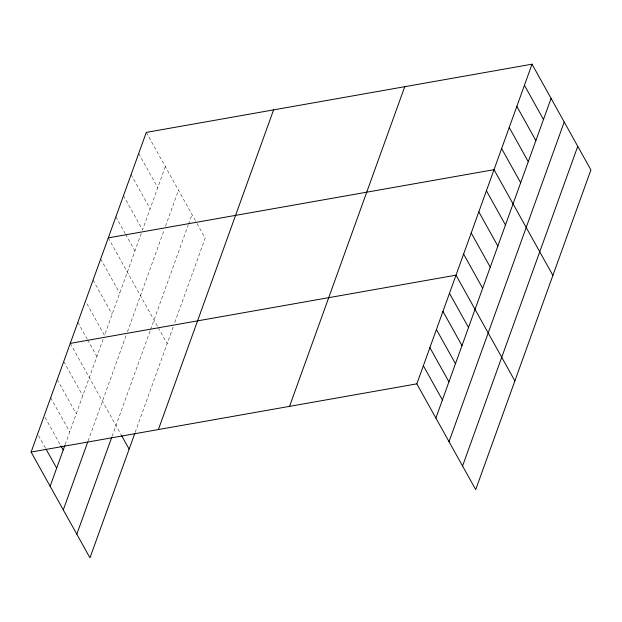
<?xml version="1.0" encoding="UTF-8"?>
<svg xmlns="http://www.w3.org/2000/svg" width="622" height="622" viewBox="0 0 622 622"><rect width="100%" height="100%" fill="white"/><g stroke="black" fill="none" stroke-linecap="round" stroke-linejoin="round"><path stroke-width="0.47" stroke-dasharray="3.11 2.33" d="M65.154 444.606L103.882 337.147M141.264 233.413L104.512 335.39L85.471 301.18M165.335 166.595L142.531 229.891L123.49 195.689M88.091 441.045L126.204 335.258M127.471 331.744L164.224 229.767M165.491 226.252L178.475 190.208M112.069 436.387L150.197 330.577M150.516 329.699L188.217 225.086M188.536 224.208L192.019 214.536M135.145 432.43L173.165 326.931M174.743 322.538L205.159 238.148L195.774 221.276M146.294 132.393L195.3 220.437M138.69 153.486L157.731 187.696M131.094 174.588L150.127 208.798M115.886 216.783L125.17 233.468M125.636 234.307L134.927 250.993M108.282 237.884L157.755 326.775M158.229 327.615L167.147 343.639M100.678 258.985L119.719 293.187M93.075 280.079L112.115 314.289M77.867 322.274L87.158 338.967M87.624 339.799L96.908 356.484M70.27 343.375L121.15 434.794M63.739 361.491L82.78 395.701M57.208 379.607L76.249 413.817M50.685 397.722L69.726 431.925M45.087 417.502L60.87 445.873M38.556 435.618L45.523 448.135"/><path stroke-width="0.93" d="M134.834 433.309L89.965 557.817L31.1 452.062L146.294 132.393L532.035 64.183L590.9 169.938L475.706 489.607L416.841 383.852L532.035 64.183M50.141 486.272L64.828 445.515M63.281 509.884L87.764 441.954M76.817 534.212L111.742 437.297M158.392 429.553L273.594 109.884M289.549 406.368L404.743 86.691M435.882 418.062L551.076 98.393M449.022 441.674L564.216 121.998M462.558 466.002L577.76 146.325M108.282 237.884L494.023 169.674L552.888 275.429M70.27 343.375L456.012 275.165L514.868 380.921M31.1 452.062L416.841 383.852M524.432 85.276L543.472 119.486M516.835 106.378L535.869 140.588M509.231 127.479L528.272 161.681M501.627 148.572L520.668 182.782M486.42 190.775L505.461 224.977M478.816 211.869L497.857 246.079M471.212 232.97L490.253 267.18M463.608 254.071L482.649 288.274M449.481 293.281L468.522 327.491M442.95 311.397L461.99 345.607M436.426 329.512L455.467 363.722M429.895 347.628L448.936 381.83M423.372 365.744L442.405 399.946M121.617 435.641L129.127 449.131M60.87 445.873L63.195 450.04M45.989 448.967L56.664 468.156"/></g></svg>
